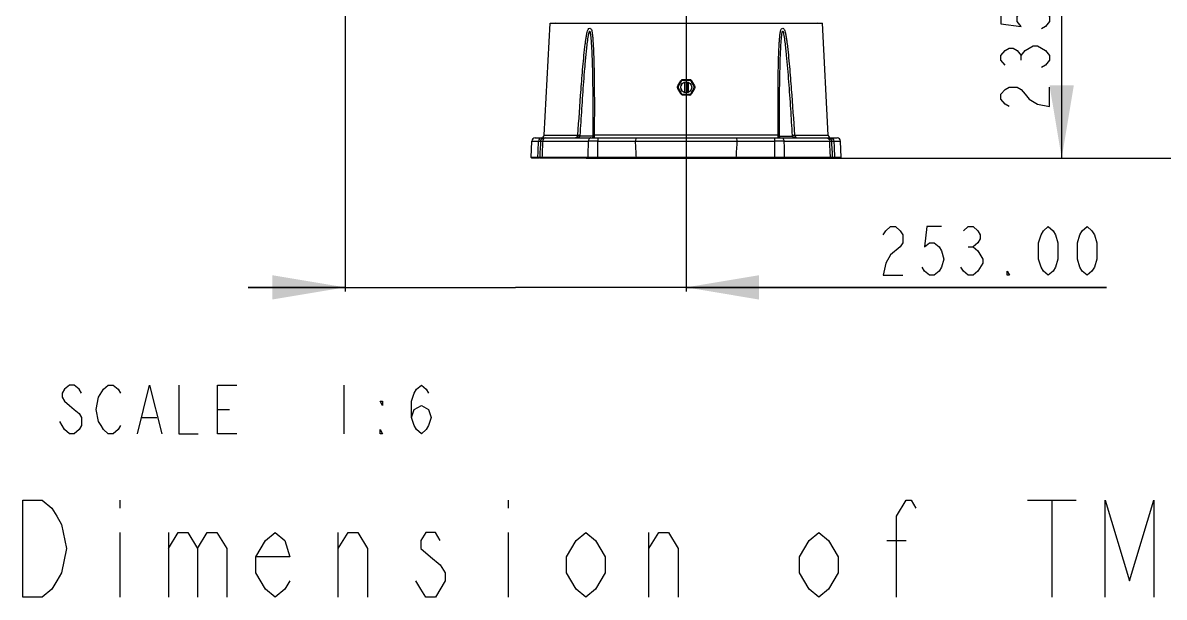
# Model space of a CAD drawing. Header units: millimetres. Extents: x 0 to 1173, y -4 to 841.
# Drawn here: x 943.7 to 1084.8, y 119.2 to 190.2 of the extents above; entities that cross this region are included whole.
import ezdxf

# ---------------------------------------------------------------- set-up
doc = ezdxf.new("R2010")
doc.units = ezdxf.units.MM
doc.header["$LTSCALE"] = 65.395
doc.layers.get('0').update_dxf_attribs({"linetype": 'CONTINUOUS'})
for name, color, linetype in [('0_END_MODULE_W_CAM_SOLIFIED_BL2', 7, 'CONTINUOUS'), ('ALL_NOTES', 7, 'CONTINUOUS'), ('C_T2111122201_000_B_3D_BL15', 7, 'CONTINUOUS'), ('C_T2111122201_000_B_3D_BL16', 7, 'CONTINUOUS'), ('J_900_EXP_DH_BL10', 7, 'CONTINUOUS'), ('TMA25S_ARM1_756_BL8', 7, 'CONTINUOUS'), ('TMBB_BASE_CNN_BL7', 7, 'CONTINUOUS')]:
    doc.layers.add(name, color=color, linetype=linetype)
doc.styles.get("Standard").update_dxf_attribs({"font": 'txt', "width": 0.8})
doc.dimstyles.new('DIMSTYLE_1', dxfattribs={"dimtxt": 6, "dimasz": 9, "dimexe": 0.5, "dimexo": 0, "dimgap": 1.5, "dimtad": 1, "dimlfac": 6, "dimzin": 0, "dimdsep": 46, "dimtxsty": 'Standard', "dimblk": '_FILLED', "dimblk1": '_FILLED', "dimblk2": '_FILLED', "dimcen": 0.09, "dimadec": 0, "dimazin": 0, "dimtp": 0.01, "dimtm": 0.01, "dimtfac": 1, "dimtofl": 0, "dimtmove": 0, "dimatfit": 3, "dimldrblk": '_FILLED', "dimfxl": 0, "dimtolj": 1, "dimtzin": 0, "dimarcsym": 0})

# ---------------------------------------------------------------- blocks, each defined once
blk = doc.blocks.new('_FILLED')
at = {"color": 0, "linetype": 'ByBlock'}
blk.add_solid([(0, 0), (-1, 0.167), (-1, -0.167)], dxfattribs=at)
blk = doc.blocks.new('*D29')
at = {"color": 2, "linetype": 'Continuous'}
for p, q in [((1058.86, 538.23), (1099.5, 538.23)), ((1099, 538.23), (1099, 355.86)), ((1099, 173.48), (1099, 355.86)), ((1043.43, 173.48), (1099.5, 173.48))]:
    blk.add_line(p, q, dxfattribs=at)
at = {"color": 2, "linetype": 'Continuous', "xscale": 9, "yscale": 9, "zscale": 9}
for p, rotation in [((1099, 538.23), 90), ((1099, 173.48), 270)]:
    blk.add_blockref('_FILLED', p, dxfattribs=dict(at, rotation=rotation))
blk = doc.blocks.new('*D34')
at = {"color": 2, "linetype": 'Continuous'}
for p, q in [((988.7, 212.65), (1072.58, 212.65)), ((1072.08, 212.65), (1072.08, 193.07)), ((1072.08, 173.48), (1072.08, 193.07)), ((1013.32, 173.48), (1072.58, 173.48))]:
    blk.add_line(p, q, dxfattribs=at)
at = {"color": 2, "linetype": 'Continuous', "xscale": 9, "yscale": 9, "zscale": 9}
for p, rotation in [((1072.08, 212.65), 90), ((1072.08, 173.48), 270)]:
    blk.add_blockref('_FILLED', p, dxfattribs=dict(at, rotation=rotation))
blk = doc.blocks.new('*D36')
at = {"color": 2, "linetype": 'Continuous'}
for p, q in [((983.5, 232.32), (983.5, 157.01)), ((1025.66, 207.45), (1025.66, 157.01)), ((983.5, 157.51), (971.5, 157.51)), ((971.5, 157.51), (1004.58, 157.51)), ((1077.62, 157.51), (1004.58, 157.51)), ((1025.66, 157.51), (1077.62, 157.51))]:
    blk.add_line(p, q, dxfattribs=at)
at = {"color": 2, "linetype": 'Continuous', "xscale": 9, "yscale": 9, "zscale": 9}
blk.add_blockref('_FILLED', (983.5, 157.51), dxfattribs=at)
at = {"color": 2, "linetype": 'Continuous', "xscale": 9, "yscale": 9, "zscale": 9, "rotation": 180}
blk.add_blockref('_FILLED', (1025.66, 157.51), dxfattribs=at)
blk = doc.blocks.new('J_900_EXP_DH_BL10', base_point=(658.2783, 323.5593))
at = {"layer": 'J_900_EXP_DH_BL10', "color": 7, "linetype": 'Continuous'}
for p, q in [((1009.4636, 190.1491), (1009.4136, 190.1991)), ((1041.8636, 190.1491), (1041.9136, 190.1991))]:
    blk.add_line(p, q, dxfattribs=at)
blk = doc.blocks.new('C_T2111122201_000_B_3D_BL15', base_point=(629.36, 243.6))
at = {"layer": 'C_T2111122201_000_B_3D_BL15', "color": 7, "linetype": 'Continuous'}
for p, q in [((1025.44, 182.87), (1025.44, 181.59)), ((1025.66, 182.91), (1025.66, 181.55))]:
    blk.add_line(p, q, dxfattribs=at)
for centre, start, end in [((1024.81, 182.61), 303.6642, 8.7651), ((1024.81, 181.86), 351.2359, 56.3476)]:
    blk.add_arc(centre, 0.325, start, end, dxfattribs=at)
blk = doc.blocks.new('C_T2111122201_000_B_3D_BL16', base_point=(629.5, 243.35))
at = {"layer": 'C_T2111122201_000_B_3D_BL16', "color": 7, "linetype": 'Continuous'}
for p, q in [((1025.69, 181.55), (1025.69, 182.91)), ((1025.7, 182.91), (1025.7, 181.56)), ((1025.91, 181.6), (1025.91, 182.86)), ((1025.97, 181.63), (1025.97, 182.84))]:
    blk.add_line(p, q, dxfattribs=at)
blk = doc.blocks.new('0_END_MODULE_W_CAM_SOLIFIED_BL2', base_point=(670.806, 355.8574))
at = {"layer": '0_END_MODULE_W_CAM_SOLIFIED_BL2', "color": 2, "linetype": 'Continuous'}
dim = blk.add_linear_dim(base=(1099.0009, 173.4824), p1=(1058.8582, 538.2324), p2=(1043.4273, 173.4824), angle=270, dimstyle='DIMSTYLE_1', dxfattribs=at)
dim.commit()
dim.dimension.update_dxf_attribs({"geometry": '*D29', "text_midpoint": (1099.0009, 339.0574), "dimtype": 160})
blk = doc.blocks.new('TMBB_BASE_CNN_BL7', base_point=(653.7669, 254.0207))
at = {"layer": 'TMBB_BASE_CNN_BL7', "color": 7, "linetype": 'Continuous'}
for p, q in [((1008.1046, 176.3037), (1008.8302, 190.1491)), ((1008.8305, 190.1491), (1042.4965, 190.1491)), ((1043.2225, 176.3037), (1042.4969, 190.1491)), ((1024.6, 182.3201), (1024.6515, 182.409)), ((1024.6504, 182.0665), (1024.6, 182.1535)), ((1025.0077, 181.4507), (1024.6504, 182.0665)), ((1024.6515, 182.409), (1025.0088, 183.0248)), ((1024.6773, 182.2741), (1025.1343, 183.0658)), ((1025.1343, 181.3991), (1024.6773, 182.1908)), ((1025.0088, 183.0248), (1025.0592, 183.1118)), ((1025.2043, 183.1951), (1026.1229, 183.1951)), ((1025.2065, 183.1074), (1026.1206, 183.1074)), ((1026.1928, 183.0658), (1026.6499, 182.2741)), ((1026.6499, 182.1908), (1026.1928, 181.3991)), ((1026.2679, 183.1118), (1026.3195, 183.0229)), ((1026.6756, 182.0645), (1026.3184, 181.4488)), ((1026.3195, 183.0229), (1026.6767, 182.4072)), ((1026.7272, 182.1535), (1026.6756, 182.0645)), ((1026.6767, 182.4072), (1026.7272, 182.3201)), ((1025.0593, 181.3618), (1025.0077, 181.4507)), ((1026.1229, 181.2785), (1025.2043, 181.2785)), ((1026.1206, 181.3574), (1025.2065, 181.3574)), ((1026.3184, 181.4488), (1026.2679, 181.3618)), ((1006.5005, 173.5657), (1006.5885, 175.579)), ((1006.5885, 175.579), (1007.4081, 175.579)), ((1007.0099, 175.9824), (1043.245, 175.9824)), ((1007.4081, 175.579), (1007.546, 175.5789)), ((1007.546, 175.5789), (1007.6602, 175.5787)), ((1007.6416, 175.2002), (1007.6167, 174.6773)), ((1007.6599, 175.5799), (1007.6416, 175.2002)), ((1007.9237, 175.5883), (1013.5785, 175.5883)), ((1008.082, 175.9824), (1008.0313, 175.9794)), ((1008.1046, 176.3037), (1012.2805, 176.3037)), ((1014.1261, 176.1789), (1012.5452, 176.1789)), ((1037.0306, 176.3037), (1014.2966, 176.3037)), ((1019.3937, 175.579), (1031.9334, 175.579)), ((1037.201, 176.1789), (1038.7819, 176.1789)), ((1037.7487, 175.5883), (1043.4035, 175.5883)), ((1039.0467, 176.3037), (1043.2225, 176.3037)), ((1043.2557, 175.9824), (1044.3172, 175.9824)), ((1043.6671, 175.5787), (1043.6695, 175.5787)), ((1043.686, 175.1898), (1043.6673, 175.5799)), ((1043.6695, 175.5787), (1043.7811, 175.5789)), ((1043.7109, 174.6669), (1043.686, 175.1898)), ((1043.7811, 175.5789), (1043.919, 175.579)), ((1043.919, 175.579), (1044.7387, 175.579)), ((1044.8266, 173.5657), (1044.7387, 175.579)), ((1007.3307, 173.5657), (1006.5005, 173.5657)), ((1006.5802, 173.4824), (1006.5005, 173.5657)), ((1007.407, 173.4824), (1007.3307, 173.5657)), ((1007.5669, 173.5655), (1007.3307, 173.5657)), ((1007.5923, 174.1583), (1007.5649, 173.5655)), ((1007.5649, 173.5654), (1007.6442, 173.4824)), ((1007.6167, 174.6773), (1007.5923, 174.1583)), ((1013.5511, 173.5692), (1007.8331, 173.5692)), ((1007.8998, 173.4824), (1007.8331, 173.5692)), ((1013.5964, 173.4824), (1013.5511, 173.5692)), ((1014.7368, 173.4824), (1014.7489, 173.5695)), ((1019.5088, 173.5657), (1014.7489, 173.5695)), ((1031.8183, 173.5657), (1019.5088, 173.5657)), ((1019.5344, 173.4824), (1019.5089, 173.5657)), ((1031.7927, 173.4824), (1031.8183, 173.5657)), ((1036.5783, 173.5695), (1031.8183, 173.5657)), ((1036.5903, 173.4824), (1036.5783, 173.5695)), ((1037.7308, 173.4824), (1037.7761, 173.5692)), ((1043.494, 173.5692), (1037.7761, 173.5692)), ((1043.4273, 173.4824), (1043.494, 173.5692)), ((1043.683, 173.4824), (1043.7623, 173.5654)), ((1043.7353, 174.1479), (1043.7109, 174.6669)), ((1043.7623, 173.5655), (1043.7353, 174.1479)), ((1043.9964, 173.5657), (1043.7409, 173.5655)), ((1043.9202, 173.4824), (1043.9964, 173.5657)), ((1044.8266, 173.5657), (1043.9964, 173.5657)), ((1044.7469, 173.4824), (1044.8266, 173.5657)), ((1007.5507, 173.4824), (1006.5803, 173.4824)), ((1043.6825, 173.4824), (1007.6444, 173.4824)), ((1043.683, 173.4824), (1043.7291, 173.5308)), ((1044.7468, 173.4824), (1043.7771, 173.4824))]:
    blk.add_line(p, q, dxfattribs=at)
at = {"layer": 'TMBB_BASE_CNN_BL7', "color": 2, "linetype": 'Continuous'}
blk.add_line((1067.0756, 185.5658), (1067.0756, 186.1658), dxfattribs=at)
for points in [[(1064.5755, 191.8658), (1064.5755, 190.0658), (1067.0756, 189.7658), (1066.5756, 190.3658), (1066.5756, 190.9658), (1067.0756, 191.5658), (1067.5756, 191.8658), (1068.5756, 192.1658), (1069.5756, 191.8658), (1070.0756, 191.5658), (1070.5756, 190.9658), (1070.5756, 190.3658), (1070.0756, 189.7658), (1069.5756, 189.4658)], [(1065.0756, 184.9658), (1064.5755, 185.5658), (1064.5755, 186.1658), (1065.0756, 186.7658), (1065.5756, 187.0658), (1066.0756, 187.0658), (1066.5756, 186.7658), (1067.0756, 186.1658), (1067.5756, 186.7658), (1068.0756, 187.0658), (1068.5756, 187.3658), (1069.0756, 187.3658)], [(1069.0756, 187.3658), (1070.0756, 186.7658), (1070.5756, 186.1658), (1070.5756, 185.5658), (1070.0756, 184.9658), (1069.5756, 184.6658)], [(1065.5756, 179.8658), (1065.0756, 180.1658), (1064.5755, 180.7658), (1064.5755, 181.3658), (1065.0756, 181.9658), (1065.5756, 182.2658), (1066.5756, 182.2658), (1067.0756, 181.9658), (1067.5756, 181.3658), (1068.0756, 180.7658), (1069.0756, 180.1658), (1070.5756, 179.8658), (1070.5756, 182.2658)]]:
    blk.add_lwpolyline(points, dxfattribs=at)
at = {"layer": 'TMBB_BASE_CNN_BL7', "color": 7, "linetype": 'Continuous'}
for points in [[(1008.0313, 175.9794), (1007.9813, 175.9702), (1007.9327, 175.9552), (1007.8863, 175.9344), (1007.8427, 175.9081), (1007.8026, 175.8769), (1007.7665, 175.841), (1007.735, 175.801), (1007.7086, 175.7576), (1007.6875, 175.7113), (1007.6721, 175.6628), (1007.6627, 175.6128), (1007.6599, 175.58)], [(1043.6673, 175.58), (1043.6644, 175.6128), (1043.655, 175.6628), (1043.6397, 175.7113), (1043.6186, 175.7576), (1043.5921, 175.801), (1043.5606, 175.841), (1043.5245, 175.8769), (1043.4844, 175.9081), (1043.4409, 175.9344), (1043.3945, 175.9552), (1043.3459, 175.9702), (1043.2959, 175.9794), (1043.2451, 175.9824)]]:
    blk.add_lwpolyline(points, dxfattribs=at)
blk.add_circle((1025.6636, 182.2324), 0.6792, dxfattribs=at)
for centre, radius, start, end in [((1024.7494, 182.2324), 0.0833, 150, 210), ((1025.2038, 183.0278), 0.1672, 138.350906, 149.847529), ((1025.2065, 183.0241), 0.0833, 90, 150), ((1026.1206, 183.0241), 0.0833, 30, 90), ((1026.5777, 182.2324), 0.0833, 330, 30), ((1025.2065, 181.4408), 0.0833, 210, 270), ((1026.1206, 181.4408), 0.0833, 270, 330), ((1026.1227, 181.4435), 0.1651, 270.064212, 279.883674), ((1026.1229, 181.446), 0.1677, 312.440803, 329.834626), ((1007.0098, 175.5607), 0.4218, 89.99982, 177.499861), ((1007.7661, 176.3214), 0.339, 270, 357), ((1844.8418, 137.0512), 837.8049, 177.3635929, 177.5018192), ((1012.1857, 175.1429), 0.8712, 93.190005, 97.269827), ((1012.1871, 175.1109), 0.9033, 87.247106, 93.166565), ((1012.1823, 175.03), 0.9843, 79.707164, 87.194201), ((1006.3428, 81.9886), 94.5018, 86.224843, 86.397642), ((1012.0829, 176.3193), 0.4832, 343.115728, 355.971737), ((1014.2697, 61.0204), 114.57, 89.760039, 90.3457), ((1013.9647, 176.146), 0.1636, 269.924419, 284.238233), ((1013.9656, 176.1418), 0.1593, 284.293541, 295.817854), ((1014.1315, 175.7011), 0.3126, 104.481629, 107.981371), ((1013.9681, 176.1369), 0.1538, 295.79693, 299.402956), ((1014.1334, 175.6934), 0.3205, 97.696975, 104.460146), ((1014.1356, 175.6782), 0.3359, 94.430996, 97.716472), ((1016.2592, 176.2809), 2.1355, 179.880663, 182.736037), ((1014.1203, 176.1647), 0.1821, 300.012103, 303.947217), ((1014.7716, 176.3061), 0.4751, 180.288875, 185.473965), ((161.1806, 125.4897), 859.6736, 3.2058563, 3.3402628), ((1891.8967, 125.392), 861.4264, 176.660032, 176.7941649), ((1037.0479, 50.6672), 124.9231, 89.678607, 90.21573), ((1036.5555, 176.3061), 0.4751, 354.526036, 359.711125), ((1037.1973, 175.5636), 0.4509, 97.665534, 100.412148), ((1035.0679, 176.2809), 2.1355, 357.263963, 0.119337), ((1044.9844, 81.9886), 94.5018, 93.602358, 93.775157), ((1039.2442, 176.3193), 0.4832, 184.028263, 196.884272), ((1039.1518, 174.9849), 1.0299, 98.385845, 100.222162), ((1039.1415, 175.1423), 0.8718, 82.732943, 86.818182), ((1043.561, 176.3214), 0.339, 183, 270), ((207.8539, 137.1131), 836.435, 2.4980274, 2.6364801), ((1044.3173, 175.5607), 0.4218, 2.500139, 90.00018)]:
    blk.add_arc(centre, radius, start, end, dxfattribs=at)
for points, knots in [([(1012.5649, 176.2853), (1012.5977, 176.8363), (1012.665, 177.938), (1012.7712, 179.5901), (1012.8839, 181.2415), (1013.0047, 182.8916), (1013.1144, 184.2653), (1013.2101, 185.3628), (1013.287, 186.184), (1013.3568, 186.8668), (1013.4179, 187.4111), (1013.4669, 187.8169), (1013.52, 188.2184), (1013.57, 188.5497), (1013.6139, 188.8045), (1013.6515, 188.9865), (1013.678, 189.1032), (1013.7105, 189.1871), (1013.7292, 189.1894)], [0, 0, 0, 0, 0.12763143, 0.25524841, 0.38284097, 0.51039046, 0.63785696, 0.70153189, 0.7651345, 0.82860425, 0.8602478, 0.89177945, 0.92310638, 0.95397961, 0.96901793, 0.98337565, 0.99564447, 1, 1, 1, 1]), ([(1013.1872, 187.5803), (1013.2077, 187.7437), (1013.2496, 188.0684), (1013.3282, 188.5777), (1013.4049, 189.0366), (1013.5522, 189.5236), (1013.7374, 189.5225)], [0, 0, 0, 0, 0.240005, 0.48185318, 0.73005939, 1, 1, 1, 1]), ([(1013.7292, 189.1894), (1013.7475, 189.1871), (1013.7775, 189.1024), (1013.7985, 188.9866), (1013.8281, 188.8044), (1013.8598, 188.5496), (1013.8931, 188.2182), (1013.925, 187.8168), (1013.9519, 187.411), (1013.9826, 186.8667), (1014.0134, 186.1839), (1014.0423, 185.3626), (1014.0727, 184.2651), (1014.0991, 182.8912), (1014.1181, 181.2412), (1014.1275, 179.5899), (1014.1292, 177.9378), (1014.1262, 176.8362), (1014.1237, 176.2853)], [0, 0, 0, 0, 0.00428656, 0.01647759, 0.03077036, 0.04575294, 0.07653518, 0.10779193, 0.139269, 0.17087025, 0.23428374, 0.29785916, 0.36152912, 0.48903609, 0.61667713, 0.74440033, 0.87217959, 1, 1, 1, 1]), ([(1013.7374, 189.5225), (1013.782, 189.5228), (1013.874, 189.4885), (1013.9645, 189.3405), (1014.0265, 189.0792), (1014.0749, 188.7189), (1014.1149, 188.2974), (1014.1557, 187.7435), (1014.1931, 187.0534), (1014.2262, 186.2261), (1014.2512, 185.3993), (1014.2767, 184.2971), (1014.2972, 182.9192), (1014.3096, 181.2656), (1014.3136, 179.0604), (1014.3055, 177.4064), (1014.2966, 176.3037)], [0, 0, 0, 0, 0.01001672, 0.01995355, 0.03768331, 0.07013418, 0.10160275, 0.13279327, 0.19489664, 0.25687312, 0.31880821, 0.38072861, 0.50456036, 0.62839962, 0.75225251, 1, 1, 1, 1]), ([(1037.0306, 176.3037), (1037.0255, 176.9345), (1037.0176, 178.196), (1037.0142, 180.0882), (1037.0211, 181.9802), (1037.0417, 183.872), (1037.0749, 185.4484), (1037.1187, 186.7097), (1037.1567, 187.4988), (1037.1989, 188.1315), (1037.233, 188.5291), (1037.2699, 188.8505), (1037.2999, 189.0554), (1037.3353, 189.224), (1037.3747, 189.3568), (1037.449, 189.4909), (1037.6119, 189.5447), (1037.7579, 189.4609), (1037.845, 189.2865), (1037.9034, 189.0712), (1037.9554, 188.8222), (1038.012, 188.5013), (1038.0719, 188.1039), (1038.1139, 187.7863), (1038.1339, 187.6281)], [0, 0, 0, 0, 0.12288428, 0.245753, 0.36860549, 0.49144441, 0.61428917, 0.67574287, 0.73728786, 0.76816585, 0.7992626, 0.81502522, 0.83118035, 0.83959525, 0.84852189, 0.85829256, 0.86816427, 0.87826603, 0.88807761, 0.90545189, 0.92172208, 0.93760523, 0.96892524, 1, 1, 1, 1]), ([(1037.2034, 176.2853), (1037.1986, 177.3869), (1037.196, 179.5891), (1037.2175, 182.3409), (1037.2597, 184.539), (1037.3098, 186.1817), (1037.3772, 187.5399), (1037.4549, 188.4778), (1037.5121, 188.8933), (1037.5443, 189.0716), (1037.5641, 189.1327), (1037.5726, 189.1825), (1037.6135, 189.1957), (1037.6503, 189.0997), (1037.6882, 188.9312), (1037.7755, 188.4674), (1037.8615, 187.8171), (1037.9568, 187.0016), (1038.068, 185.9106), (1038.1909, 184.5393), (1038.3663, 182.3417), (1038.5591, 179.5899), (1038.6965, 177.3871), (1038.7623, 176.2853)], [0, 0, 0, 0, 0.1275694, 0.25502098, 0.31865963, 0.38216727, 0.4452969, 0.47625876, 0.4908685, 0.49414434, 0.49695549, 0.49868313, 0.49923435, 0.50141589, 0.50755954, 0.5222789, 0.55342548, 0.58506139, 0.61684508, 0.68058143, 0.74441273, 0.87217962, 1, 1, 1, 1]), ([(1012.2805, 176.3037), (1012.3968, 178.1841), (1012.5835, 181.0048), (1012.8879, 184.7638), (1013.0699, 186.6429), (1013.1872, 187.5803)], [0, 0, 0, 0, 0.49954735, 0.74949735, 1, 1, 1, 1]), ([(1038.1339, 187.6281), (1038.2529, 186.6867), (1038.4361, 184.7996), (1038.7424, 181.0247), (1038.9298, 178.192), (1039.0467, 176.3037)], [0, 0, 0, 0, 0.25051825, 0.50046444, 1, 1, 1, 1]), ([(1024.6, 182.3201), (1024.6089, 182.315), (1024.6312, 182.3019), (1024.6473, 182.2931), (1024.6711, 182.2783), (1024.6606, 182.2841), (1024.6575, 182.2858)], [0, 0, 0, 0, 0.35114127, 0.81102683, 0.87929549, 1, 1, 1, 1]), ([(1024.6, 182.1535), (1024.6086, 182.1585), (1024.618, 182.1652), (1024.6668, 182.1875), (1024.6576, 182.1809)], [0, 0, 0, 0, 0.46816015, 1, 1, 1, 1]), ([(1025.0592, 183.1118), (1025.0681, 183.1067), (1025.0898, 183.0938), (1025.1059, 183.0854), (1025.1286, 183.0702), (1025.1182, 183.0758), (1025.115, 183.0775)], [0, 0, 0, 0, 0.35263017, 0.81102371, 0.87817914, 1, 1, 1, 1]), ([(1025.2043, 183.1951), (1025.2043, 183.185), (1025.2046, 183.1598), (1025.2039, 183.1417), (1025.2056, 183.1146), (1025.2059, 183.1264), (1025.206, 183.1299)], [0, 0, 0, 0, 0.35294022, 0.81110144, 0.87800682, 1, 1, 1, 1]), ([(1026.1229, 183.1951), (1026.1229, 183.185), (1026.1226, 183.1598), (1026.1233, 183.1417), (1026.1216, 183.1146), (1026.1212, 183.1264), (1026.1211, 183.1299)], [0, 0, 0, 0, 0.35294025, 0.8111015, 0.87800693, 1, 1, 1, 1]), ([(1026.2679, 183.1118), (1026.2591, 183.1067), (1026.2374, 183.0938), (1026.2213, 183.0854), (1026.1986, 183.0702), (1026.209, 183.0758), (1026.2121, 183.0775)], [0, 0, 0, 0, 0.35263014, 0.81102365, 0.87817901, 1, 1, 1, 1]), ([(1026.7272, 182.3201), (1026.7182, 182.315), (1026.696, 182.3019), (1026.6799, 182.2931), (1026.6561, 182.2783), (1026.6666, 182.2841), (1026.6697, 182.2858)], [0, 0, 0, 0, 0.3511413, 0.8110269, 0.87929562, 1, 1, 1, 1]), ([(1026.7272, 182.1535), (1026.7186, 182.1585), (1026.7092, 182.1652), (1026.6604, 182.1875), (1026.6696, 182.1809)], [0, 0, 0, 0, 0.46816021, 1, 1, 1, 1]), ([(1025.0593, 181.3618), (1025.0678, 181.3667), (1025.089, 181.378), (1025.1036, 181.3885), (1025.1275, 181.3975), (1025.118, 181.3912), (1025.1151, 181.3892)], [0, 0, 0, 0, 0.35542819, 0.80990854, 0.87514707, 1, 1, 1, 1]), ([(1025.2043, 181.2785), (1025.2043, 181.2879), (1025.2047, 181.3107), (1025.2039, 181.3275), (1025.2057, 181.3512), (1025.206, 181.3403), (1025.2061, 181.3369)], [0, 0, 0, 0, 0.36004948, 0.8120637, 0.87310479, 1, 1, 1, 1]), ([(1026.1229, 181.2785), (1026.1228, 181.2879), (1026.1224, 181.3107), (1026.1233, 181.3275), (1026.1214, 181.3512), (1026.1212, 181.3403), (1026.1211, 181.3369)], [0, 0, 0, 0, 0.36004945, 0.81206363, 0.87310467, 1, 1, 1, 1]), ([(1026.2679, 181.3618), (1026.2594, 181.3667), (1026.2382, 181.378), (1026.2236, 181.3885), (1026.1997, 181.3975), (1026.2092, 181.3912), (1026.212, 181.3892)], [0, 0, 0, 0, 0.35542822, 0.8099086, 0.87514719, 1, 1, 1, 1]), ([(1007.8114, 175.9824), (1007.7105, 175.9824), (1007.4985, 175.8934), (1007.4124, 175.683), (1007.4081, 175.579)], [0, 0, 0, 0, 0.49242218, 1, 1, 1, 1]), ([(1007.6599, 175.58), (1007.6601, 175.5857), (1007.6955, 175.5779), (1007.7333, 175.5887), (1007.8226, 175.5854), (1007.8858, 175.588), (1007.9237, 175.5883)], [0, 0, 0, 0, 0.06493528, 0.25593392, 0.57009444, 1, 1, 1, 1]), ([(1008.2859, 175.9824), (1008.1957, 175.9824), (1008.0015, 175.8853), (1007.9311, 175.6894), (1007.9237, 175.5883)], [0, 0, 0, 0, 0.47095591, 1, 1, 1, 1]), ([(1012.2721, 176.2607), (1012.2743, 176.2678), (1012.278, 176.282), (1012.2799, 176.2965), (1012.2805, 176.3037)], [0, 0, 0, 0, 0.50623919, 1, 1, 1, 1]), ([(1012.2721, 176.2607), (1012.2912, 176.2545), (1012.3818, 176.2259), (1012.4731, 176.1993), (1012.5452, 176.1789)], [0, 0, 0, 0, 0.21127143, 1, 1, 1, 1]), ([(1013.8252, 175.9824), (1013.794, 175.9824), (1013.6314, 175.9183), (1013.5859, 175.7206), (1013.5785, 175.5883)], [0, 0, 0, 0, 0.19088267, 1, 1, 1, 1]), ([(1014.2966, 176.3037), (1014.2762, 176.3026), (1014.2186, 176.2984), (1014.1598, 176.2958), (1014.1237, 176.2853)], [0, 0, 0, 0, 0.35188618, 1, 1, 1, 1]), ([(1014.2987, 176.2607), (1014.2781, 176.2554), (1014.2179, 176.2371), (1014.1524, 176.2126), (1014.1261, 176.1789)], [0, 0, 0, 0, 0.33338864, 1, 1, 1, 1]), ([(1014.2987, 176.2607), (1014.3061, 176.2365), (1014.3206, 176.1476), (1014.2753, 176.0496), (1014.2219, 176.0137)], [0, 0, 0, 0, 0.28259548, 1, 1, 1, 1]), ([(1014.6928, 175.9824), (1014.7046, 175.9824), (1014.7205, 175.93), (1014.7339, 175.8599), (1014.7456, 175.7324), (1014.7489, 175.6405), (1014.7496, 175.5894)], [0, 0, 0, 0, 0.08866506, 0.3016431, 0.61905625, 1, 1, 1, 1]), ([(1014.7496, 175.5894), (1015.1408, 175.5884), (1016.6889, 175.5857), (1018.2369, 175.5832), (1019.3937, 175.579)], [0, 0, 0, 0, 0.25275063, 1, 1, 1, 1]), ([(1019.5322, 175.9824), (1019.4818, 175.9824), (1019.4037, 175.803), (1019.3951, 175.6755), (1019.3937, 175.579)], [0, 0, 0, 0, 0.34336716, 1, 1, 1, 1]), ([(1031.7949, 175.9824), (1031.8455, 175.9824), (1031.924, 175.8033), (1031.9323, 175.6755), (1031.9334, 175.5791)], [0, 0, 0, 0, 0.34376635, 1, 1, 1, 1]), ([(1031.9334, 175.5791), (1032.3108, 175.5804), (1033.8589, 175.5838), (1035.4069, 175.5862), (1036.5776, 175.5894)], [0, 0, 0, 0, 0.24378107, 1, 1, 1, 1]), ([(1036.6344, 175.9824), (1036.6226, 175.9824), (1036.6073, 175.9298), (1036.5937, 175.86), (1036.582, 175.7323), (1036.5784, 175.6405), (1036.5776, 175.5894)], [0, 0, 0, 0, 0.08816079, 0.3011869, 0.61880924, 1, 1, 1, 1]), ([(1037.1158, 176.0071), (1037.058, 176.0405), (1037.0059, 176.1426), (1037.0207, 176.2353), (1037.0284, 176.2607)], [0, 0, 0, 0, 0.71530044, 1, 1, 1, 1]), ([(1037.0284, 176.2607), (1037.0491, 176.2554), (1037.1093, 176.2371), (1037.1747, 176.2126), (1037.201, 176.1789)], [0, 0, 0, 0, 0.33338864, 1, 1, 1, 1]), ([(1037.0306, 176.3037), (1037.0509, 176.3026), (1037.1086, 176.2984), (1037.1673, 176.2958), (1037.2034, 176.2853)], [0, 0, 0, 0, 0.35188619, 1, 1, 1, 1]), ([(1037.5019, 175.9824), (1037.5334, 175.9824), (1037.6964, 175.919), (1037.742, 175.7205), (1037.7487, 175.5883)], [0, 0, 0, 0, 0.19214257, 1, 1, 1, 1]), ([(1039.0551, 176.2607), (1039.036, 176.2545), (1038.9454, 176.2259), (1038.8541, 176.1993), (1038.7819, 176.1789)], [0, 0, 0, 0, 0.21127143, 1, 1, 1, 1]), ([(1039.0467, 176.3037), (1039.0472, 176.2965), (1039.0492, 176.282), (1039.0528, 176.2678), (1039.0551, 176.2607)], [0, 0, 0, 0, 0.49376081, 1, 1, 1, 1]), ([(1043.0413, 175.9824), (1043.1313, 175.9824), (1043.325, 175.8847), (1043.3956, 175.6894), (1043.4035, 175.5883)], [0, 0, 0, 0, 0.47009705, 1, 1, 1, 1]), ([(1043.4035, 175.5883), (1043.4413, 175.588), (1043.5045, 175.5854), (1043.5938, 175.5887), (1043.6317, 175.5779), (1043.6671, 175.5857), (1043.6673, 175.58)], [0, 0, 0, 0, 0.42990558, 0.74406611, 0.93506474, 1, 1, 1, 1]), ([(1043.5158, 175.9824), (1043.6167, 175.9824), (1043.8286, 175.8934), (1043.9147, 175.683), (1043.919, 175.579)], [0, 0, 0, 0, 0.49240738, 1, 1, 1, 1]), ([(1007.8331, 173.5692), (1007.7946, 173.5683), (1007.7304, 173.5657), (1007.6393, 173.5721), (1007.6014, 173.5613), (1007.565, 173.5712), (1007.5649, 173.5655)], [0, 0, 0, 0, 0.43049335, 0.74468396, 0.93557171, 1, 1, 1, 1]), ([(1014.7489, 173.5695), (1014.6443, 173.5686), (1014.245, 173.5711), (1013.8457, 173.5662), (1013.5511, 173.5692)], [0, 0, 0, 0, 0.26198208, 1, 1, 1, 1]), ([(1037.7761, 173.5692), (1037.6847, 173.5683), (1037.2855, 173.5712), (1036.8862, 173.5667), (1036.5783, 173.5695)], [0, 0, 0, 0, 0.22876801, 1, 1, 1, 1]), ([(1043.7623, 173.5655), (1043.7622, 173.5712), (1043.7257, 173.5612), (1043.6879, 173.5722), (1043.5967, 173.5657), (1043.5325, 173.5683), (1043.494, 173.5692)], [0, 0, 0, 0, 0.06440867, 0.25533416, 0.56949566, 1, 1, 1, 1])]:
    blk.add_open_spline(points, degree=3, knots=knots, dxfattribs=at)
for points in [[(1024.6, 182.1535), (1024.5721, 182.2015), (1024.5721, 182.2721), (1024.6, 182.3201)], [(1025.0789, 183.1389), (1025.0967, 183.159), (1025.1202, 183.175), (1025.1454, 183.1844)], [(1025.1454, 183.1844), (1025.1641, 183.1913), (1025.1843, 183.1951), (1025.2043, 183.1951)], [(1026.1229, 183.1951), (1026.1482, 183.1951), (1026.1743, 183.1891), (1026.197, 183.1779)], [(1026.197, 183.1779), (1026.226, 183.1636), (1026.2517, 183.1397), (1026.2679, 183.1118)], [(1026.7272, 182.3201), (1026.7551, 182.2721), (1026.7551, 182.2015), (1026.7272, 182.1535)], [(1025.1302, 181.2957), (1025.1012, 181.31), (1025.0755, 181.3338), (1025.0593, 181.3618)], [(1025.2043, 181.2785), (1025.1789, 181.2785), (1025.1529, 181.2844), (1025.1302, 181.2957)], [(1026.2361, 181.3223), (1026.2128, 181.301), (1026.1821, 181.2863), (1026.151, 181.2809)], [(1007.3307, 173.5657), (1007.356, 174.2368), (1007.3819, 174.9079), (1007.4081, 175.579)], [(1012.0755, 176.0071), (1012.0489, 175.9923), (1012.0179, 175.9824), (1011.9875, 175.9824)], [(1012.0755, 176.0071), (1012.095, 176.0181), (1012.1131, 176.0321), (1012.1295, 176.0474)], [(1012.1295, 176.0474), (1012.192, 176.1058), (1012.2343, 176.184), (1012.2721, 176.2607)], [(1012.3582, 175.9984), (1012.3862, 176.0105), (1012.4116, 176.0287), (1012.4344, 176.049)], [(1012.4344, 176.049), (1012.4769, 176.0869), (1012.5111, 176.1334), (1012.5452, 176.1789)], [(1013.5511, 173.5692), (1013.5604, 174.2422), (1013.5696, 174.9153), (1013.5785, 175.5883)], [(1014.089, 176.0409), (1014.0764, 176.0257), (1014.0608, 176.0126), (1014.0436, 176.0029)], [(1014.1261, 176.1789), (1014.1331, 176.1318), (1014.1194, 176.0776), (1014.089, 176.0409)], [(1014.2113, 176.0071), (1014.1779, 176.0132), (1014.1435, 176.0157), (1014.1096, 176.0131)], [(1014.2113, 176.0071), (1014.1868, 175.9928), (1014.1581, 175.9844), (1014.1298, 175.9827)], [(1014.7489, 173.5695), (1014.7495, 174.2428), (1014.7497, 174.9161), (1014.7496, 175.5894)], [(1036.5776, 175.5894), (1036.5774, 174.9161), (1036.5777, 174.2428), (1036.5783, 173.5695)], [(1037.1158, 176.0071), (1037.1434, 175.991), (1037.1764, 175.9824), (1037.2084, 175.9824)], [(1037.2174, 176.0131), (1037.1907, 176.0152), (1037.1636, 176.0141), (1037.1371, 176.0105)], [(1037.2262, 176.0575), (1037.204, 176.0923), (1037.1949, 176.138), (1037.201, 176.1789)], [(1037.2921, 175.9984), (1037.268, 176.0063), (1037.2427, 176.0111), (1037.2174, 176.0131)], [(1037.2921, 175.9984), (1037.2655, 176.0113), (1037.242, 176.0326), (1037.2262, 176.0575)], [(1037.2921, 175.9984), (1037.3138, 175.9879), (1037.3385, 175.9824), (1037.3626, 175.9824)], [(1037.7487, 175.5883), (1037.7576, 174.9153), (1037.7667, 174.2422), (1037.7761, 173.5692)], [(1038.7819, 176.1789), (1038.8161, 176.1334), (1038.8503, 176.0868), (1038.8928, 176.049)], [(1038.8928, 176.049), (1038.9156, 176.0287), (1038.941, 176.0105), (1038.969, 175.9984)], [(1039.1899, 176.0127), (1039.1271, 176.0162), (1039.0637, 176.0129), (1039.0016, 176.0038)], [(1039.0551, 176.2607), (1039.0929, 176.184), (1039.1351, 176.1057), (1039.1977, 176.0474)], [(1039.1977, 176.0474), (1039.2141, 176.0321), (1039.2322, 176.0181), (1039.2517, 176.0071)], [(1039.2517, 176.0071), (1039.2783, 175.9922), (1039.3093, 175.9824), (1039.3397, 175.9824)], [(1043.919, 175.579), (1043.9453, 174.9079), (1043.9711, 174.2368), (1043.9964, 173.5657)]]:
    blk.add_open_spline(points, degree=3, dxfattribs=at)
at = {"layer": 'TMBB_BASE_CNN_BL7', "color": 2, "linetype": 'Continuous'}
dim = blk.add_linear_dim(base=(1072.0756, 212.6491), p1=(1013.3164, 173.4824), p2=(988.6969, 212.6491), angle=90, dimstyle='DIMSTYLE_1', dxfattribs=at)
dim.commit()
dim.dimension.update_dxf_attribs({"geometry": '*D34', "text_midpoint": (1072.0756, 178.6658), "dimtype": 160})
blk = doc.blocks.new('TMA25S_ARM1_756_BL8', base_point=(656.9901, 283.1745))
at = {"layer": 'TMA25S_ARM1_756_BL8', "color": 2, "linetype": 'Continuous'}
blk.add_line((1060.5242, 162.5114), (1061.1242, 162.5114), dxfattribs=at)
for points in [[(1050.0242, 164.0114), (1050.3242, 164.5114), (1050.9242, 165.0114), (1051.5242, 165.0114), (1052.1242, 164.5114), (1052.4242, 164.0114), (1052.4242, 163.0114), (1052.1242, 162.5114)], [(1057.2242, 165.0114), (1055.4242, 165.0114), (1055.1242, 162.5114), (1055.7242, 163.0114), (1056.3242, 163.0114), (1056.9242, 162.5114), (1057.2242, 162.0114), (1057.5242, 161.0114), (1057.2242, 160.0114), (1056.9242, 159.5114), (1056.3242, 159.0114), (1055.7242, 159.0114), (1055.1242, 159.5114), (1054.8242, 160.0114)], [(1059.9242, 164.5114), (1060.5242, 165.0114), (1061.1242, 165.0114), (1061.7242, 164.5114), (1062.0242, 164.0114), (1062.0242, 163.5114), (1061.7242, 163.0114), (1061.1242, 162.5114), (1061.7242, 162.0114)], [(1070.4242, 159.0114), (1069.8242, 159.5114), (1069.5242, 160.0114), (1069.2242, 161.0114), (1069.2242, 163.0114), (1069.5242, 164.0114), (1069.8242, 164.5114), (1070.4242, 165.0114), (1071.0242, 164.5114), (1071.3242, 164.0114), (1071.6242, 163.0114), (1071.6242, 161.0114), (1071.3242, 160.0114), (1071.0242, 159.5114), (1070.4242, 159.0114)], [(1075.2242, 159.0114), (1074.6242, 159.5114), (1074.3242, 160.0114), (1074.0242, 161.0114), (1074.0242, 163.0114), (1074.3242, 164.0114), (1074.6242, 164.5114), (1075.2242, 165.0114), (1075.8242, 164.5114), (1076.1242, 164.0114), (1076.4242, 163.0114), (1076.4242, 161.0114), (1076.1242, 160.0114), (1075.8242, 159.5114), (1075.2242, 159.0114)], [(1052.1242, 162.5114), (1050.9242, 161.5114), (1050.3242, 160.5114), (1050.0242, 159.0114), (1052.4242, 159.0114)], [(1061.7242, 162.0114), (1062.3242, 161.0114), (1062.3242, 160.5114)], [(1062.3242, 160.5114), (1061.7242, 159.5114), (1061.1242, 159.0114), (1060.5242, 159.0114), (1059.9242, 159.5114), (1059.6242, 160.0114)], [(1065.6242, 159.0114), (1065.3242, 159.0114), (1065.3242, 159.5114), (1065.6242, 159.0114)]]:
    blk.add_lwpolyline(points, dxfattribs=at)
dim = blk.add_linear_dim(base=(1025.6636, 157.5114), p1=(983.4969, 232.3158), p2=(1025.6636, 207.4491), dimstyle='DIMSTYLE_1', dxfattribs=at)
dim.commit()
dim.dimension.update_dxf_attribs({"geometry": '*D36', "text_midpoint": (1048.8242, 157.5114), "dimtype": 160})

msp = doc.modelspace()

# ---------------------------------------------------------------- linework, layer by layer
at = {"layer": 'ALL_NOTES', "color": 2, "linetype": 'Continuous'}
for p, q in [((983.3291, 145.4289), (983.3291, 139.4289)), ((958.4291, 141.4289), (960.2291, 141.4289)), ((967.7291, 142.4289), (969.2291, 142.4289)), ((948.8291, 139.9289), (948.2291, 140.9289)), ((955.663, 131.2275), (955.663, 130.2275)), ((1003.663, 131.2275), (1003.663, 130.2275)), ((1067.863, 131.2275), (1073.863, 131.2275)), ((1070.863, 131.2275), (1070.863, 119.2275)), ((955.663, 127.2275), (955.663, 119.2275)), ((961.663, 127.2275), (961.663, 119.2275)), ((982.663, 119.2275), (982.663, 127.2275)), ((1003.663, 127.2275), (1003.663, 119.2275)), ((1021.063, 119.2275), (1021.063, 127.2275)), ((1050.463, 126.2275), (1052.863, 126.2275))]:
    msp.add_line(p, q, dxfattribs=at)
for points in [[(950.9291, 144.4289), (950.6291, 144.9289), (950.0291, 145.4289), (949.4291, 145.4289), (948.8291, 144.9289), (948.5291, 144.4289), (948.5291, 143.9289), (948.8291, 143.4289), (949.4291, 142.9289), (950.0291, 142.4289), (950.6291, 141.9289), (950.9291, 141.4289), (950.9291, 140.4289), (950.6291, 139.9289), (950.0291, 139.4289), (949.4291, 139.4289), (948.8291, 139.9289)], [(953.0291, 143.9289), (953.6291, 144.9289), (954.2291, 145.4289), (954.8291, 145.4289), (955.4291, 144.9289), (955.7291, 144.4289)], [(957.8291, 139.4289), (959.3291, 145.4289), (960.8291, 139.4289)], [(962.9291, 145.4289), (962.9291, 139.4289), (965.3291, 139.4289)], [(970.1291, 139.4289), (967.7291, 139.4289), (967.7291, 145.4289), (970.1291, 145.4289)], [(991.7291, 141.4289), (992.0291, 142.4289), (992.9291, 142.9289), (993.8291, 142.4289), (994.1291, 141.4289), (993.8291, 140.4289), (993.5291, 139.9289), (992.9291, 139.4289), (992.3291, 139.9289), (992.0291, 140.4289), (991.7291, 141.4289), (991.7291, 143.4289), (992.0291, 144.4289), (992.3291, 144.9289), (992.9291, 145.4289), (993.5291, 144.9289), (993.8291, 144.4289)], [(955.7291, 140.4289), (955.4291, 139.9289), (954.8291, 139.4289), (954.2291, 139.4289), (953.6291, 139.9289), (953.3291, 140.4289), (953.0291, 140.9289), (952.7291, 142.4289), (953.0291, 143.9289)], [(988.1291, 143.4289), (988.1291, 142.9289), (987.8291, 143.4289), (988.1291, 143.4289)], [(988.1291, 139.4289), (987.8291, 139.4289), (987.8291, 139.9289), (988.1291, 139.4289)], [(943.663, 131.2275), (946.063, 131.2275), (947.263, 130.2275), (947.863, 129.2275), (948.463, 128.2275), (949.063, 125.2275), (948.463, 122.2275), (947.863, 121.2275), (947.263, 120.2275), (946.063, 119.2275), (943.663, 119.2275), (943.663, 131.2275)], [(1051.663, 119.2275), (1051.663, 129.2275), (1052.863, 131.2275), (1053.463, 131.2275), (1054.063, 130.2275)], [(1077.463, 119.2275), (1077.463, 131.2275), (1080.463, 121.2275), (1083.463, 131.2275), (1083.463, 119.2275)], [(961.663, 125.2275), (962.863, 127.2275), (964.063, 127.2275), (965.263, 125.2275), (965.263, 119.2275)], [(965.263, 125.2275), (966.463, 127.2275), (967.663, 127.2275), (968.863, 125.2275), (968.863, 119.2275)], [(976.663, 121.2275), (976.063, 120.2275), (974.863, 119.2275), (973.663, 120.2275), (972.463, 122.2275), (972.463, 124.2275), (973.663, 126.2275), (974.863, 127.2275), (976.063, 126.2275), (976.663, 124.2275), (972.463, 124.2275)], [(982.663, 125.2275), (983.863, 127.2275), (985.063, 127.2275), (986.263, 125.2275), (986.263, 119.2275)], [(995.263, 126.2275), (994.663, 127.2275), (993.463, 127.2275), (992.863, 126.2275), (992.863, 125.2275), (994.063, 124.2275), (995.263, 123.2275), (995.863, 122.2275), (995.863, 121.2275), (994.663, 119.2275)], [(1015.663, 122.2275), (1014.463, 120.2275), (1013.263, 119.2275), (1012.063, 120.2275), (1010.863, 122.2275), (1010.863, 124.2275), (1012.063, 126.2275), (1013.263, 127.2275), (1014.463, 126.2275), (1015.663, 124.2275), (1015.663, 122.2275)], [(1021.063, 125.2275), (1022.263, 127.2275), (1023.463, 127.2275), (1024.663, 125.2275), (1024.663, 119.2275)], [(1044.463, 122.2275), (1043.263, 120.2275), (1042.063, 119.2275), (1040.863, 120.2275), (1039.663, 122.2275), (1039.663, 124.2275), (1040.863, 126.2275), (1042.063, 127.2275), (1043.263, 126.2275), (1044.463, 124.2275), (1044.463, 122.2275)], [(994.663, 119.2275), (993.463, 119.2275), (992.863, 120.2275), (992.263, 121.2275)]]:
    msp.add_lwpolyline(points, dxfattribs=at)

# ---------------------------------------------------------------- block references
at = {"layer": '0_END_MODULE_W_CAM_SOLIFIED_BL2'}
msp.add_blockref('0_END_MODULE_W_CAM_SOLIFIED_BL2', (670.806, 355.8574), dxfattribs=at)
at = {"layer": 'C_T2111122201_000_B_3D_BL15'}
msp.add_blockref('C_T2111122201_000_B_3D_BL15', (629.3556, 243.5969), dxfattribs=at)
at = {"layer": 'C_T2111122201_000_B_3D_BL16'}
msp.add_blockref('C_T2111122201_000_B_3D_BL16', (629.4963, 243.3501), dxfattribs=at)
at = {"layer": 'J_900_EXP_DH_BL10'}
msp.add_blockref('J_900_EXP_DH_BL10', (658.2783, 323.5593), dxfattribs=at)
at = {"layer": 'TMA25S_ARM1_756_BL8'}
msp.add_blockref('TMA25S_ARM1_756_BL8', (656.9901, 283.1745), dxfattribs=at)
at = {"layer": 'TMBB_BASE_CNN_BL7'}
msp.add_blockref('TMBB_BASE_CNN_BL7', (653.7669, 254.0207), dxfattribs=at)

doc.saveas('drawing.dxf')
